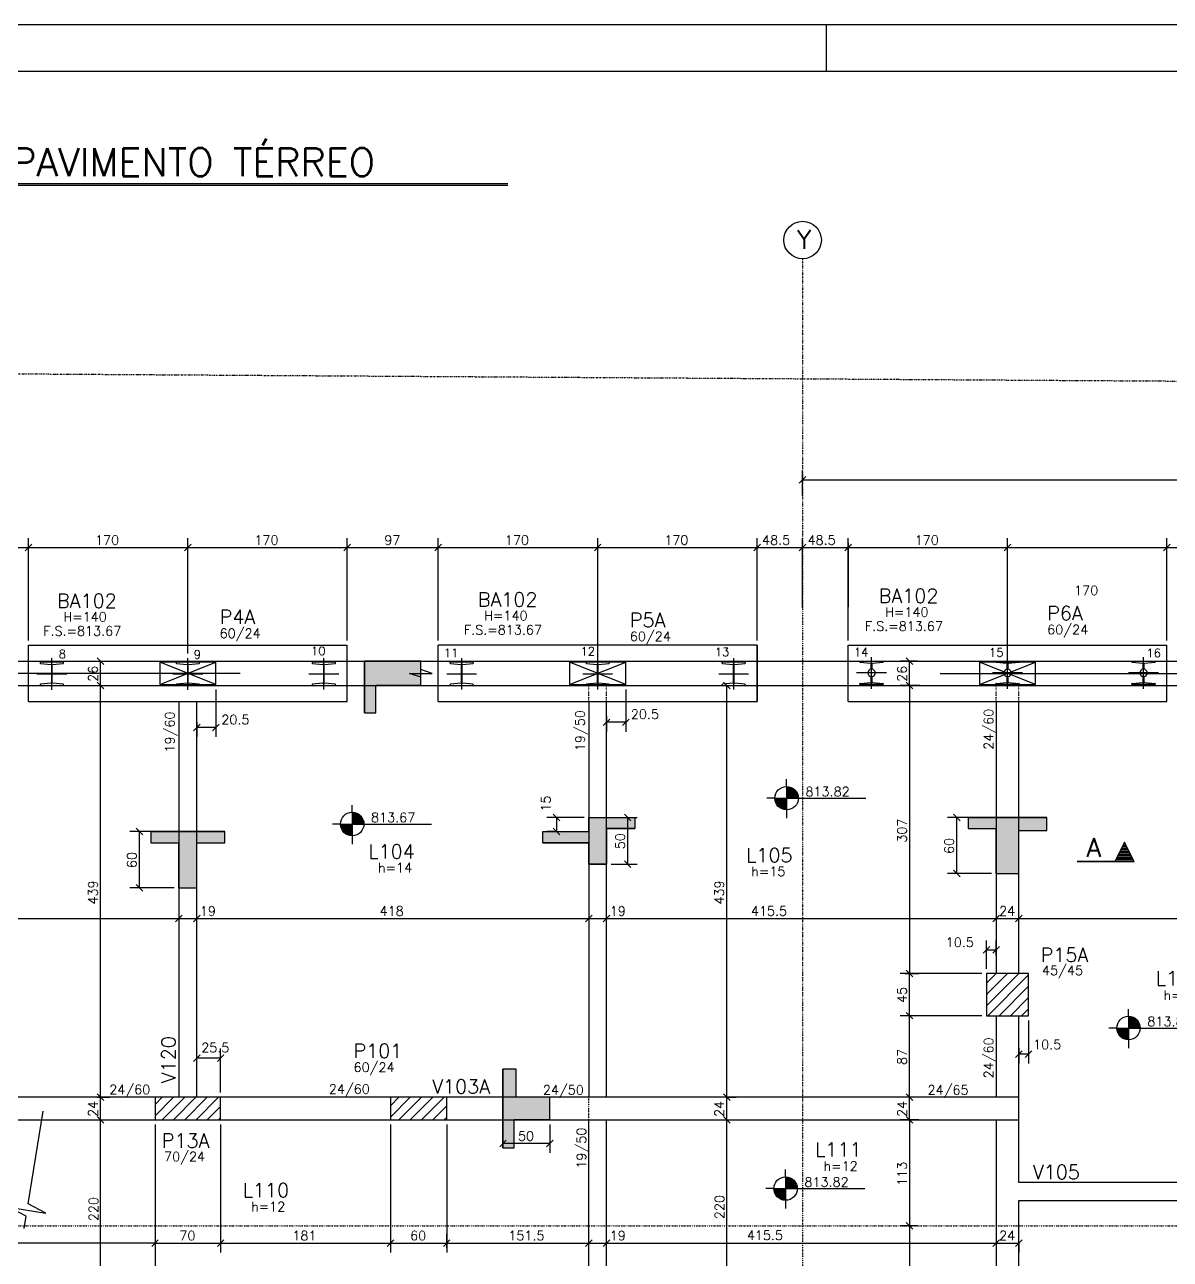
# Model space of a CAD drawing. Extents: x 880 to 7065, y 666 to 4166.
# Drawn here: x 2647 to 3869, y 2849 to 4166 of the extents above; entities that cross this region are included whole.
import ezdxf

# ---------------------------------------------------------------- set-up
doc = ezdxf.new("R2010")
doc.units = 0
doc.header["$MEASUREMENT"] = 0
doc.linetypes.add('ESTILO_TQS_0003', pattern=[1.5, 0.5, -0.4, 0.1, -0.5])
doc.linetypes.add('ESTILO_TQS_0004', pattern=[2, 0.5, -0.4, 0.1, -0.4, 0.1, -0.5])
for name, color, linetype in [('1', 1, 'CONTINUOUS'), ('2', 2, 'CONTINUOUS'), ('3', 3, 'CONTINUOUS'), ('4', 4, 'CONTINUOUS'), ('6', 6, 'CONTINUOUS'), ('7', 7, 'CONTINUOUS'), ('8', 8, 'CONTINUOUS'), ('9', 9, 'CONTINUOUS')]:
    doc.layers.add(name, color=color, linetype=linetype)
doc.styles.get("Standard").update_dxf_attribs({"font": 'ROMANS.SHX'})

msp = doc.modelspace()

# ---------------------------------------------------------------- linework, layer by layer
at = {"layer": '1', "linetype": 'Continuous'}
for p, q in [((2651.031486, 3444.064515), (2651.031486, 3504.064515)), ((2651.031486, 3504.064515), (2991.031486, 3504.064515)), ((2991.031486, 3444.064515), (2991.031486, 3504.064515)), ((3088.031486, 3444.064515), (3088.031486, 3504.064515)), ((3428.031486, 3444.064515), (3428.031486, 3504.064515)), ((3525.031636, 3444.064515), (3525.031636, 3504.064515)), ((3525.031636, 3504.064515), (3865.031785, 3504.064515)), ((3865.031785, 3444.064515), (3865.031785, 3504.064515)), ((1540.083998, 3487.0645), (4685.408132, 3487.0645)), ((1540.012714, 3461.0645), (4683.949391, 3461.0645)), ((2651.031486, 3444.064515), (2991.031486, 3444.064515)), ((3088.031486, 3444.064515), (3428.031486, 3444.064515)), ((3525.031636, 3444.064515), (3865.031785, 3444.064515)), ((3819.612015, 3294.226072), (3809.28467, 3273.571375)), ((3819.612015, 3294.03092), (3809.382219, 3273.571423)), ((3820.409764, 3292.630574), (3818.650813, 3292.630574)), ((3829.982812, 3273.484472), (3819.612015, 3294.226072)), ((3829.841764, 3273.571375), (3819.612015, 3294.030974)), ((3826.791764, 3279.866472), (3812.432213, 3279.866472)), ((3825.994016, 3281.462023), (3813.229961, 3281.462023)), ((3825.196267, 3283.05752), (3814.02771, 3283.05752)), ((3824.398513, 3284.653023), (3814.82547, 3284.653023)), ((3823.600764, 3286.24852), (3815.623219, 3286.24852)), ((3822.803016, 3287.844023), (3816.420967, 3287.844023)), ((3822.005267, 3289.439521), (3817.218716, 3289.439521)), ((3821.207513, 3291.035071), (3818.016465, 3291.035071)), ((3829.841764, 3273.571423), (3769.185061, 3273.571423)), ((3769.185061, 3273.484472), (3829.982812, 3273.484472)), ((3829.185064, 3275.079975), (3810.038919, 3275.079975)), ((3828.387315, 3276.675472), (3810.836716, 3276.675472)), ((3827.589567, 3278.270975), (3811.634464, 3278.270975)), ((2653.037246, 2921.539451), (2666.754284, 3007.080615))]:
    msp.add_line(p, q, dxfattribs=at)
for points in [[(880.474357, 665.886032), (7064.708681, 665.886032), (7064.708681, 4165.886032), (880.474357, 4165.886032), (880.474357, 665.886032)], [(3428.031486, 3444.064515), (3428.031486, 3504.064515), (3428.031486, 3444.064515), (3428.031486, 3504.064515), (3088.031486, 3504.064515)], [(2646.685905, 2881.936147), (2648.803023, 2895.137273), (2630.059924, 2904.913469), (2669.663226, 2898.562128), (2650.920134, 2908.338362), (2653.037246, 2921.539451)]]:
    msp.add_lwpolyline(points, dxfattribs=at)
at = {"layer": '2', "linetype": 'ESTILO_TQS_0003'}
msp.add_line((2072.866503, 3797.134893), (5299.486742, 3776.89655), dxfattribs=at)
at = {"layer": '2', "linetype": 'Continuous'}
for p, q in [((3472.995966, 3676.884525), (3480.067034, 3683.955593)), ((3472.995966, 3676.884525), (3480.067034, 3683.955593)), ((2647.495952, 3604.752559), (2654.56702, 3611.823626)), ((2647.495952, 3604.752559), (2654.56702, 3611.823626)), ((2817.495952, 3604.752559), (2824.56702, 3611.823626)), ((2817.495952, 3604.752559), (2824.56702, 3611.823626)), ((2987.495952, 3604.752559), (2994.56702, 3611.823626)), ((2987.495952, 3604.752559), (2994.56702, 3611.823626)), ((3084.495952, 3604.752559), (3091.56702, 3611.823626)), ((3084.495952, 3604.752559), (3091.56702, 3611.823626)), ((3254.495952, 3604.752559), (3261.56702, 3611.823626)), ((3254.495952, 3604.752559), (3261.56702, 3611.823626)), ((3424.495952, 3604.752559), (3431.56702, 3611.823626)), ((3472.995966, 3604.752559), (3480.067034, 3611.823626)), ((3472.995966, 3604.752559), (3480.067034, 3611.823626)), ((3521.496102, 3604.752559), (3528.56717, 3611.823626)), ((3521.496102, 3604.752559), (3528.56717, 3611.823626)), ((3691.496102, 3604.752559), (3698.56717, 3611.823626)), ((3691.496102, 3604.752559), (3698.56717, 3611.823626)), ((3861.496251, 3604.752559), (3868.567319, 3611.823626)), ((3861.496251, 3604.752559), (3868.567319, 3611.823626)), ((2731.443071, 3483.528966), (2724.372003, 3490.600034)), ((3594.098437, 3483.528966), (3587.027369, 3490.600034)), ((2731.443071, 3457.528966), (2724.372003, 3464.600034)), ((2731.443071, 3457.528966), (2724.372003, 3464.600034)), ((2821.0315, 3474.0645), (2821.0315, 3474.0645)), ((3258.0315, 3474.0645), (3258.0315, 3474.0645)), ((3399.231952, 3457.528966), (3392.160884, 3464.600034)), ((3587.027369, 3464.600034), (3594.098437, 3457.528966)), ((3594.098437, 3457.528966), (3587.027369, 3464.600034)), ((3695.0315, 3474.0645), (3695.0315, 3474.0645)), ((3271.067034, 3425.428194), (3263.995966, 3418.357127)), ((3291.567034, 3425.428194), (3284.495966, 3418.357127)), ((2834.067034, 3419.795231), (2826.995966, 3412.724164)), ((2854.567034, 3419.795231), (2847.495966, 3412.724164)), ((3210.449488, 3324.064458), (3217.520556, 3316.99339)), ((3293.545331, 3316.99339), (3286.474263, 3324.064458)), ((3644.389486, 3316.99339), (3637.318419, 3324.064458)), ((2772.889486, 3301.99339), (2765.818418, 3309.064458)), ((3210.449488, 3309.064458), (3217.520556, 3301.99339)), ((3293.545331, 3266.99339), (3286.474263, 3274.064458)), ((3644.389486, 3256.99339), (3637.318419, 3264.064458)), ((2772.889486, 3241.99339), (2765.818418, 3249.064458)), ((2807.995966, 3209.130716), (2815.067034, 3216.201784)), ((2807.995966, 3209.130716), (2815.067034, 3216.201784)), ((2826.995966, 3209.130716), (2834.067034, 3216.201784)), ((2826.995966, 3209.130716), (2834.067034, 3216.201784)), ((3244.995966, 3209.130716), (3252.067034, 3216.201784)), ((3244.995966, 3209.130716), (3252.067034, 3216.201784)), ((3263.995966, 3209.130716), (3271.067034, 3216.201784)), ((3263.995966, 3209.130716), (3271.067034, 3216.201784)), ((3679.495966, 3209.130716), (3686.567034, 3216.201784)), ((3679.495966, 3209.130716), (3686.567034, 3216.201784)), ((3703.495966, 3209.130716), (3710.567034, 3216.201784)), ((3703.495966, 3209.130716), (3710.567034, 3216.201784)), ((3668.995966, 3175.831362), (3676.067034, 3182.90243)), ((3679.495966, 3175.831362), (3686.567034, 3182.90243)), ((3594.098437, 3150.528966), (3587.027369, 3157.600034)), ((3594.098437, 3150.528966), (3587.027369, 3157.600034)), ((3587.027369, 3157.600034), (3594.098437, 3150.528966)), ((3695.0315, 3131.5645), (3695.0315, 3131.5645)), ((3594.098437, 3105.528966), (3587.027369, 3112.600034)), ((3594.098437, 3105.528966), (3587.027369, 3112.600034)), ((3710.567034, 3071.528187), (3703.495966, 3064.45712)), ((3721.067034, 3071.528187), (3713.995966, 3064.45712)), ((2834.067034, 3067.421698), (2826.995966, 3060.35063)), ((2859.567034, 3067.421698), (2852.495966, 3060.35063)), ((2731.443071, 3018.528966), (2724.372003, 3025.600034)), ((2731.443071, 3018.528966), (2724.372003, 3025.600034)), ((2731.443071, 3018.528966), (2724.372003, 3025.600034)), ((3399.231952, 3018.528966), (3392.160884, 3025.600034)), ((3399.231952, 3018.528966), (3392.160884, 3025.600034)), ((3399.231952, 3018.528966), (3392.160884, 3025.600034)), ((3594.098437, 3018.528966), (3587.027369, 3025.600034)), ((3594.098437, 3018.528966), (3587.027369, 3025.600034)), ((2821.0315, 3010.0645), (2821.0315, 3010.0645)), ((3067.0315, 3010.0645), (3067.0315, 3010.0645)), ((2731.443071, 2994.528966), (2724.372003, 3001.600034)), ((2731.443071, 2994.528966), (2724.372003, 3001.600034)), ((3399.231952, 2994.528966), (3392.160884, 3001.600034)), ((3399.231952, 2994.528966), (3392.160884, 3001.600034)), ((3594.098437, 2994.528966), (3587.027369, 3001.600034)), ((3594.098437, 2994.528966), (3587.027369, 3001.600034)), ((3587.027369, 3001.600034), (3594.098437, 2994.528966)), ((3160.604479, 2976.214298), (3153.533411, 2969.14323)), ((3210.604479, 2976.214298), (3203.533411, 2969.14323)), ((3587.027369, 2888.600034), (3594.098437, 2881.528966)), ((3587.027369, 2888.600034), (3594.098437, 2881.528966)), ((2782.495966, 2862.940874), (2789.567034, 2870.011941)), ((2782.495966, 2862.940874), (2789.567034, 2870.011941)), ((2789.567034, 2870.011941), (2782.495966, 2862.940874)), ((2852.495966, 2862.940874), (2859.567034, 2870.011941)), ((2852.495966, 2862.940874), (2859.567034, 2870.011941)), ((3033.495966, 2862.940874), (3040.567034, 2870.011941)), ((3033.495966, 2862.940874), (3040.567034, 2870.011941)), ((3093.495966, 2862.940874), (3100.567034, 2870.011941)), ((3093.495966, 2862.940874), (3100.567034, 2870.011941)), ((3093.495966, 2862.940874), (3100.567034, 2870.011941)), ((3244.995966, 2862.940874), (3252.067034, 2870.011941)), ((3244.995966, 2862.940874), (3252.067034, 2870.011941)), ((3263.995966, 2862.940874), (3271.067034, 2870.011941)), ((3263.995966, 2862.940874), (3271.067034, 2870.011941)), ((3679.495966, 2862.940874), (3686.567034, 2870.011941)), ((3679.495966, 2862.940874), (3686.567034, 2870.011941)), ((3679.495966, 2862.940874), (3686.567034, 2870.011941)), ((3703.495966, 2862.940874), (3710.567034, 2870.011941))]:
    msp.add_line(p, q, dxfattribs=at)
at = {"layer": '3', "linetype": 'Continuous'}
for p, q in [((3501.744749, 4165.886032), (3501.744749, 4115.886532)), ((3459.48609, 3353.524567), (3459.48609, 3361.235383)), ((3459.48609, 3353.524567), (3459.48609, 3328.524567)), ((3459.48609, 3352.917219), (3463.335215, 3352.917219)), ((3459.48609, 3352.12437), (3465.234553, 3352.12437)), ((3459.48609, 3351.331521), (3466.558348, 3351.331521)), ((3459.48609, 3350.53866), (3467.593609, 3350.53866)), ((3459.48609, 3349.745871), (3468.440949, 3349.745871)), ((3459.48609, 3348.953022), (3469.149958, 3348.953022)), ((3459.48609, 3348.160161), (3469.749295, 3348.160161)), ((3459.48609, 3347.367312), (3470.257317, 3347.367312)), ((3459.48609, 3346.574463), (3470.68647, 3346.574463)), ((3459.48609, 3345.781614), (3471.045529, 3345.781614)), ((3459.48609, 3344.988765), (3471.340834, 3344.988765)), ((2996.283857, 3325.916487), (2996.283857, 3333.627302)), ((3446.98609, 3341.024567), (3438.525649, 3341.024567)), ((3459.486042, 3340.231765), (3446.986042, 3340.231765)), ((3446.98609, 3341.024567), (3471.98609, 3341.024567)), ((3459.486042, 3339.438916), (3447.087036, 3339.438916)), ((3459.486042, 3338.646067), (3447.2144, 3338.646067)), ((3459.486042, 3337.853218), (3447.395026, 3337.853218)), ((3459.486042, 3337.060417), (3447.631298, 3337.060417)), ((3459.486042, 3336.26752), (3447.926604, 3336.26752)), ((3459.486042, 3335.474719), (3448.285662, 3335.474719)), ((3459.486042, 3334.68187), (3448.714815, 3334.68187)), ((3459.486042, 3333.889021), (3449.222838, 3333.889021)), ((3459.486042, 3333.096172), (3449.822222, 3333.096172)), ((3459.486042, 3332.30337), (3450.531184, 3332.30337)), ((3459.486042, 3331.510462), (3451.378523, 3331.510462)), ((3459.48609, 3344.195963), (3471.577107, 3344.195963)), ((3459.48609, 3343.403114), (3471.757685, 3343.403114)), ((3459.48609, 3342.610265), (3471.885096, 3342.610265)), ((3459.48609, 3341.817416), (3471.98609, 3341.817416)), ((3471.98609, 3341.024567), (3543.915525, 3341.024567)), ((2996.283857, 3325.916487), (2996.283857, 3300.916487)), ((2996.283857, 3325.309139), (3000.132982, 3325.309139)), ((2996.283857, 3324.51629), (3002.032319, 3324.51629)), ((2996.283857, 3323.723441), (3003.356115, 3323.723441)), ((2996.283857, 3322.93058), (3004.391376, 3322.93058)), ((2996.283857, 3322.137791), (3005.238716, 3322.137791)), ((2996.283857, 3321.344942), (3005.947725, 3321.344942)), ((2996.283857, 3320.552081), (3006.547061, 3320.552081)), ((2996.283857, 3319.759232), (3007.055084, 3319.759232)), ((2996.283857, 3318.966383), (3007.484237, 3318.966383)), ((2996.283857, 3318.173533), (3007.843295, 3318.173533)), ((3459.486042, 3330.71766), (3452.413784, 3330.71766)), ((3459.486042, 3329.924811), (3453.73758, 3329.924811)), ((3459.486042, 3329.131962), (3455.636965, 3329.131962)), ((3459.48609, 3328.524567), (3459.48609, 3319.670301)), ((2983.783857, 3313.416487), (2975.323416, 3313.416487)), ((2996.283809, 3312.623685), (2983.783809, 3312.623685)), ((2983.783857, 3313.416487), (3008.783857, 3313.416487)), ((2996.283809, 3311.830836), (2983.884803, 3311.830836)), ((2996.283809, 3311.037987), (2984.012166, 3311.037987)), ((2996.283809, 3310.245138), (2984.192792, 3310.245138)), ((2996.283809, 3309.452337), (2984.429065, 3309.452337)), ((2996.283809, 3308.65944), (2984.72437, 3308.65944)), ((2996.283809, 3307.866639), (2985.083429, 3307.866639)), ((2996.283809, 3307.07379), (2985.512582, 3307.07379)), ((2996.283809, 3306.280941), (2986.020604, 3306.280941)), ((2996.283809, 3305.488091), (2986.619989, 3305.488091)), ((2996.283857, 3317.380684), (3008.138601, 3317.380684)), ((2996.283857, 3316.587883), (3008.374874, 3316.587883)), ((2996.283857, 3315.795034), (3008.555452, 3315.795034)), ((2996.283857, 3315.002185), (3008.682863, 3315.002185)), ((2996.283857, 3314.209336), (3008.783857, 3314.209336)), ((3008.783857, 3313.416487), (3080.713292, 3313.416487)), ((2996.283809, 3304.69529), (2987.32895, 3304.69529)), ((2996.283809, 3303.902381), (2988.17629, 3303.902381)), ((2996.283809, 3303.10958), (2989.211551, 3303.10958)), ((2996.283809, 3302.316731), (2990.535346, 3302.316731)), ((2996.283809, 3301.523882), (2992.434732, 3301.523882)), ((2996.283857, 3300.916487), (2996.283857, 3292.062221)), ((3672.5315, 3119.573997), (3707.022003, 3154.0645)), ((3672.5315, 3131.594812), (3695.001188, 3154.0645)), ((3672.5315, 3143.615628), (3682.980372, 3154.0645)), ((3674.042818, 3109.0645), (3717.5315, 3152.553182)), ((3686.063633, 3109.0645), (3717.5315, 3140.532367)), ((3698.084449, 3109.0645), (3717.5315, 3128.511551)), ((3710.105264, 3109.0645), (3717.5315, 3116.490736)), ((3824.008616, 3108.379997), (3824.008616, 3116.090813)), ((3824.008616, 3108.379997), (3824.008616, 3083.379997)), ((3824.008616, 3107.77265), (3827.857741, 3107.77265)), ((3811.508616, 3095.879997), (3803.048175, 3095.879997)), ((3824.008569, 3095.087196), (3811.508569, 3095.087196)), ((3811.508616, 3095.879997), (3836.508616, 3095.879997)), ((3824.008569, 3094.294347), (3811.609563, 3094.294347)), ((3824.008616, 3106.979801), (3829.757079, 3106.979801)), ((3824.008616, 3106.186952), (3831.080874, 3106.186952)), ((3824.008616, 3105.394091), (3832.116135, 3105.394091)), ((3824.008616, 3104.601301), (3832.963475, 3104.601301)), ((3824.008616, 3103.808452), (3833.672484, 3103.808452)), ((3824.008616, 3103.015591), (3834.271821, 3103.015591)), ((3824.008616, 3102.222742), (3834.779843, 3102.222742)), ((3824.008616, 3101.429893), (3835.208997, 3101.429893)), ((3824.008616, 3100.637044), (3835.568055, 3100.637044)), ((3824.008616, 3099.844195), (3835.86336, 3099.844195)), ((3824.008616, 3099.051394), (3836.099633, 3099.051394)), ((3824.008616, 3098.258544), (3836.280211, 3098.258544)), ((3824.008616, 3097.465695), (3836.407622, 3097.465695)), ((3824.008616, 3096.672846), (3836.508616, 3096.672846)), ((3836.508616, 3095.879997), (3908.438052, 3095.879997)), ((3824.008569, 3093.501498), (3811.736926, 3093.501498)), ((3824.008569, 3092.708649), (3811.917552, 3092.708649)), ((3824.008569, 3091.915847), (3812.153825, 3091.915847)), ((3824.008569, 3091.122951), (3812.44913, 3091.122951)), ((3824.008569, 3090.330149), (3812.808188, 3090.330149)), ((3824.008569, 3089.5373), (3813.237342, 3089.5373)), ((3824.008569, 3088.744451), (3813.745364, 3088.744451)), ((3824.008569, 3087.951602), (3814.344748, 3087.951602)), ((3824.008569, 3087.158801), (3815.05371, 3087.158801)), ((3824.008569, 3086.365892), (3815.901049, 3086.365892)), ((3824.008569, 3085.573091), (3816.936311, 3085.573091)), ((3824.008569, 3084.780242), (3818.260106, 3084.780242)), ((3824.008569, 3083.987392), (3820.159491, 3083.987392)), ((3824.008616, 3083.379997), (3824.008616, 3074.525731)), ((2786.0315, 3002.406175), (2805.689825, 3022.0645)), ((2786.0315, 3014.42699), (2793.66901, 3022.0645)), ((2793.71064, 2998.0645), (2817.71064, 3022.0645)), ((2805.731456, 2998.0645), (2829.731456, 3022.0645)), ((2817.752271, 2998.0645), (2841.752271, 3022.0645)), ((2829.773086, 2998.0645), (2853.773086, 3022.0645)), ((3037.0315, 3000.969054), (3058.126946, 3022.0645)), ((3037.0315, 3012.989869), (3046.106131, 3022.0645)), ((3046.147761, 2998.0645), (3070.147761, 3022.0645)), ((3058.168576, 2998.0645), (3082.168576, 3022.0645)), ((3070.189392, 2998.0645), (3094.189392, 3022.0645)), ((2841.793901, 2998.0645), (2856.0315, 3012.302099)), ((3082.210207, 2998.0645), (3097.0315, 3012.885793)), ((2853.814717, 2998.0645), (2856.0315, 3000.281283)), ((3094.231022, 2998.0645), (3097.0315, 3000.864978)), ((3248.5315, 2778.0645), (3248.5315, 2998.0645)), ((3267.5315, 2778.0645), (3267.5315, 2998.0645)), ((3458.378723, 2937.154546), (3458.378723, 2944.865362)), ((3458.378723, 2937.154546), (3458.378723, 2912.154546)), ((3458.378723, 2936.547199), (3462.227848, 2936.547199)), ((3445.878723, 2924.654546), (3437.418282, 2924.654546)), ((3458.378675, 2923.861745), (3445.878675, 2923.861745)), ((3445.878723, 2924.654546), (3470.878723, 2924.654546)), ((3458.378675, 2923.068896), (3445.979669, 2923.068896)), ((3458.378723, 2935.75435), (3464.127186, 2935.75435)), ((3458.378723, 2934.961501), (3465.450981, 2934.961501)), ((3458.378723, 2934.16864), (3466.486242, 2934.16864)), ((3458.378723, 2933.37585), (3467.333582, 2933.37585)), ((3458.378723, 2932.583001), (3468.042591, 2932.583001)), ((3458.378723, 2931.79014), (3468.641928, 2931.79014)), ((3458.378723, 2930.997291), (3469.14995, 2930.997291)), ((3458.378723, 2930.204442), (3469.579103, 2930.204442)), ((3458.378723, 2929.411593), (3469.938162, 2929.411593)), ((3458.378723, 2928.618744), (3470.233467, 2928.618744)), ((3458.378723, 2927.825942), (3470.46974, 2927.825942)), ((3458.378723, 2927.033093), (3470.650318, 2927.033093)), ((3458.378723, 2926.240244), (3470.777729, 2926.240244)), ((3458.378723, 2925.447395), (3470.878723, 2925.447395)), ((3470.878723, 2924.654546), (3542.808158, 2924.654546)), ((3458.378675, 2922.276047), (3446.107033, 2922.276047)), ((3458.378675, 2921.483198), (3446.287658, 2921.483198)), ((3458.378675, 2920.690396), (3446.523931, 2920.690396)), ((3458.378675, 2919.8975), (3446.819237, 2919.8975)), ((3458.378675, 2919.104698), (3447.178295, 2919.104698)), ((3458.378675, 2918.311849), (3447.607448, 2918.311849)), ((3458.378675, 2917.519), (3448.115471, 2917.519)), ((3458.378675, 2916.726151), (3448.714855, 2916.726151)), ((3458.378675, 2915.93335), (3449.423816, 2915.93335)), ((3458.378675, 2915.140441), (3450.271156, 2915.140441)), ((3458.378675, 2914.34764), (3451.306417, 2914.34764)), ((3458.378675, 2913.55479), (3452.630213, 2913.55479)), ((3458.378675, 2912.761941), (3454.529598, 2912.761941)), ((3458.378723, 2912.154546), (3458.378723, 2903.30028))]:
    msp.add_line(p, q, dxfattribs=at)
at = {"layer": '3', "linetype": 'ESTILO_TQS_0004'}
for p, q in [((3683.0315, 3444.064515), (3683.0315, 3462.820033)), ((3248.5315, 3444.064515), (3248.5315, 3461.833104)), ((3267.5315, 3444.064515), (3267.5315, 3461.079017)), ((3707.0315, 3444.064515), (3707.0315, 3462.065946)), ((3248.5315, 2998.0645), (3248.5315, 3022.0645))]:
    msp.add_line(p, q, dxfattribs=at)
at = {"layer": '3', "linetype": 'Continuous'}
for points in [[(2811.5315, 3444.064515), (2811.5315, 3022.0645)], [(2830.5315, 3022.0645), (2830.5315, 3444.064515)], [(3248.5315, 3444.064515), (3248.5315, 3022.0645)], [(3267.5315, 3022.0645), (3267.5315, 3444.064515)], [(3683.0315, 3444.064515), (3683.0315, 3154.0645)], [(3707.0315, 3154.0645), (3707.0315, 3444.064515)], [(3683.0315, 3109.0645), (3683.0315, 3022.0645)], [(3707.0315, 3010.0645), (3707.0315, 3109.0645)], [(2786.0315, 3022.0645), (2419.0315, 3022.0645)], [(3037.0315, 3022.0645), (2856.0315, 3022.0645)], [(3248.5315, 3022.0645), (3097.0315, 3022.0645)], [(3707.0315, 3022.0645), (3248.5315, 3022.0645)], [(3707.0315, 2931.0645), (3707.0315, 3010.0645)], [(2419.0315, 2998.0645), (2786.0315, 2998.0645)], [(2856.0315, 2998.0645), (3037.0315, 2998.0645)], [(3097.0315, 2998.0645), (3267.5315, 2998.0645)], [(3267.5315, 2998.0645), (3707.0315, 2998.0645)], [(3683.0315, 2998.0645), (3683.0315, 2921.5645)], [(3930.0315, 2931.0645), (3707.0315, 2931.0645)], [(3683.0315, 2921.5645), (3683.0315, 2778.0645)], [(3707.0315, 2766.0645), (3707.0315, 2912.0645)], [(3707.0315, 2912.0645), (3920.5315, 2912.0645)]]:
    msp.add_lwpolyline(points, dxfattribs=at)
for centre, radius in [((3476.5315, 3936.219531), 20), ((3459.48609, 3341.024567), 12.5), ((2996.283857, 3313.416487), 12.5), ((3824.008616, 3095.879997), 12.5), ((3458.378723, 2924.654546), 12.5)]:
    msp.add_circle(centre, radius, dxfattribs=at)
at = {"layer": '6', "linetype": 'Continuous'}
for p, q in [((2368.465482, 3996.678323), (3162.08481, 3996.678323)), ((2368.465482, 3994.880283), (3162.08481, 3994.880283)), ((2676.031486, 3456.724409), (2676.031486, 3490.422019)), ((2821.031486, 3456.725855), (2821.031486, 3490.423465)), ((2966.031486, 3456.7273), (2966.031486, 3490.42491)), ((3113.031486, 3456.728766), (3113.031486, 3490.426376)), ((3258.031486, 3456.730212), (3258.031486, 3490.427821)), ((3403.031486, 3456.731657), (3403.031486, 3490.429267)), ((3550.031636, 3457.715695), (3550.031636, 3491.413305)), ((3695.031636, 3457.717141), (3695.031636, 3491.414751)), ((3840.031785, 3457.715695), (3840.031785, 3491.413305)), ((2688.531486, 3486.073214), (2663.531486, 3486.073214)), ((2663.531486, 3486.073214), (2663.531486, 3485.319127)), ((2664.014417, 3484.710488), (2675.155055, 3483.64594)), ((2675.637986, 3483.038444), (2675.637986, 3464.109127)), ((2676.424986, 3464.109127), (2676.424986, 3483.037301)), ((2676.907917, 3483.64594), (2688.048555, 3484.710488)), ((2688.531486, 3485.319127), (2688.531486, 3486.073214)), ((2833.531486, 3486.07466), (2808.531486, 3486.07466)), ((2808.531486, 3486.07466), (2808.531486, 3485.320572)), ((2809.014417, 3484.711933), (2820.155055, 3483.647386)), ((2820.637986, 3483.03989), (2820.637986, 3464.110572)), ((2821.424986, 3464.110572), (2821.424986, 3483.038747)), ((2821.907917, 3483.647386), (2833.048555, 3484.711933)), ((2833.531486, 3485.320572), (2833.531486, 3486.07466)), ((2978.531486, 3486.076105), (2953.531486, 3486.076105)), ((2953.531486, 3486.076105), (2953.531486, 3485.322018)), ((2954.014417, 3484.713379), (2965.155055, 3483.648831)), ((2965.637986, 3483.041336), (2965.637986, 3464.112018)), ((2966.424986, 3464.112018), (2966.424986, 3483.040192)), ((2966.907917, 3483.648831), (2978.048555, 3484.713379)), ((2978.531486, 3485.322018), (2978.531486, 3486.076105)), ((3009.508468, 3487.0645), (3009.508468, 3487.0645)), ((3009.508468, 3462.0645), (3009.508468, 3487.0645)), ((3023.508468, 3487.0645), (3009.508468, 3487.0645)), ((3069.508468, 3487.0645), (3023.508468, 3487.0645)), ((3023.508468, 3487.0645), (3023.508468, 3487.0645)), ((3125.531486, 3486.077571), (3100.531486, 3486.077571)), ((3100.531486, 3486.077571), (3100.531486, 3485.323484)), ((3101.014417, 3484.714845), (3112.155055, 3483.650297)), ((3112.637986, 3483.042801), (3112.637986, 3464.113484)), ((3113.424986, 3464.113484), (3113.424986, 3483.041658)), ((3113.907917, 3483.650297), (3125.048555, 3484.714845)), ((3125.531486, 3485.323484), (3125.531486, 3486.077571)), ((3270.531486, 3486.079017), (3245.531486, 3486.079017)), ((3245.531486, 3486.079017), (3245.531486, 3485.324929)), ((3246.014417, 3484.71629), (3257.155055, 3483.651743)), ((3257.637986, 3483.044247), (3257.637986, 3464.114929)), ((3258.424986, 3464.114929), (3258.424986, 3483.043104)), ((3258.907917, 3483.651743), (3270.048555, 3484.71629)), ((3270.531486, 3485.324929), (3270.531486, 3486.079017)), ((3415.531486, 3486.080462), (3390.531486, 3486.080462)), ((3390.531486, 3486.080462), (3390.531486, 3485.326375)), ((3391.014417, 3484.717736), (3402.155055, 3483.653188)), ((3402.637986, 3483.045693), (3402.637986, 3464.116375)), ((3403.424986, 3464.116375), (3403.424986, 3483.044549)), ((3403.907917, 3483.653188), (3415.048555, 3484.717736)), ((3415.531486, 3485.326375), (3415.531486, 3486.080462)), ((3537.531636, 3486.310413), (3537.531636, 3487.0645)), ((3537.531636, 3487.0645), (3562.531636, 3487.0645)), ((3549.155205, 3484.637226), (3538.014567, 3485.701774)), ((3549.638136, 3478.546134), (3549.638136, 3484.028587)), ((3562.048705, 3485.701774), (3550.908067, 3484.637226)), ((3562.531636, 3487.0645), (3562.531636, 3486.310413)), ((3682.531636, 3486.311859), (3682.531636, 3487.065946)), ((3682.531636, 3487.065946), (3707.531636, 3487.065946)), ((3694.155205, 3484.638672), (3683.014567, 3485.70322)), ((3694.638136, 3478.54758), (3694.638136, 3484.030033)), ((3707.048705, 3485.70322), (3695.908067, 3484.638672)), ((3707.531636, 3487.065946), (3707.531636, 3486.311859)), ((3827.531785, 3486.310413), (3827.531785, 3487.0645)), ((3827.531785, 3487.0645), (3852.531785, 3487.0645)), ((3839.155354, 3484.637226), (3828.014716, 3485.701774)), ((3839.638285, 3478.546134), (3839.638285, 3484.028587)), ((3852.048854, 3485.701774), (3840.908216, 3484.637226)), ((3852.531785, 3487.0645), (3852.531785, 3486.310413)), ((2660.122517, 3473.573214), (2691.940456, 3473.573214)), ((2675.155055, 3463.500488), (2664.014417, 3462.43594)), ((2688.048555, 3462.43594), (2676.907917, 3463.500488)), ((2805.122517, 3473.57466), (2836.940456, 3473.57466)), ((2820.155055, 3463.501933), (2809.014417, 3462.437386)), ((2833.048555, 3462.437386), (2821.907917, 3463.501933)), ((2950.122516, 3473.576105), (2981.940456, 3473.576105)), ((2965.155055, 3463.503379), (2954.014417, 3462.438831)), ((2978.048555, 3462.438831), (2966.907917, 3463.503379)), ((3097.122516, 3473.577571), (3128.940456, 3473.577571)), ((3112.155055, 3463.504845), (3101.014417, 3462.440297)), ((3125.048555, 3462.440297), (3113.907917, 3463.504845)), ((3242.122516, 3473.579017), (3273.940456, 3473.579017)), ((3257.155055, 3463.50629), (3246.014417, 3462.441743)), ((3270.048555, 3462.441743), (3258.907917, 3463.50629)), ((3387.122516, 3473.580462), (3418.940456, 3473.580462)), ((3402.155055, 3463.507736), (3391.014417, 3462.443188)), ((3415.048555, 3462.443188), (3403.907917, 3463.507736)), ((3565.940605, 3474.5645), (3534.122666, 3474.5645)), ((3537.531636, 3462.0645), (3537.531636, 3462.818587)), ((3538.014567, 3463.427226), (3549.155205, 3464.491774)), ((3549.638136, 3465.100413), (3549.638136, 3470.582866)), ((3550.425136, 3470.582866), (3550.425136, 3465.100413)), ((3550.908067, 3464.491774), (3562.048705, 3463.427226)), ((3562.531636, 3462.818587), (3562.531636, 3462.0645)), ((3710.940605, 3474.565946), (3679.122666, 3474.565946)), ((3682.531636, 3462.065946), (3682.531636, 3462.820033)), ((3683.014567, 3463.428672), (3694.155205, 3464.49322)), ((3694.638136, 3465.101859), (3694.638136, 3470.584311)), ((3695.425136, 3470.584311), (3695.425136, 3465.101859)), ((3695.908067, 3464.49322), (3707.048705, 3463.428672)), ((3707.531636, 3462.820033), (3707.531636, 3462.065946)), ((3855.940755, 3474.5645), (3824.122816, 3474.5645)), ((3827.531785, 3462.0645), (3827.531785, 3462.818587)), ((3828.014716, 3463.427226), (3839.155354, 3464.491774)), ((3839.638285, 3465.100413), (3839.638285, 3470.582866)), ((3840.425285, 3470.582866), (3840.425285, 3465.100413)), ((3840.908216, 3464.491774), (3852.048854, 3463.427226)), ((3852.531785, 3462.818587), (3852.531785, 3462.0645)), ((2663.531486, 3461.827301), (2663.531486, 3461.073214)), ((2663.531486, 3461.073214), (2688.531486, 3461.073214)), ((2688.531486, 3461.073214), (2688.531486, 3461.827301)), ((2808.531486, 3461.828747), (2808.531486, 3461.07466)), ((2808.531486, 3461.07466), (2833.531486, 3461.07466)), ((2833.531486, 3461.07466), (2833.531486, 3461.828747)), ((2953.531486, 3461.830192), (2953.531486, 3461.076105)), ((2953.531486, 3461.076105), (2978.531486, 3461.076105)), ((2978.531486, 3461.076105), (2978.531486, 3461.830192)), ((3009.508468, 3432.0645), (3009.508468, 3462.0645)), ((3069.508468, 3461.0645), (3021.508468, 3461.0645)), ((3021.508468, 3432.0645), (3021.508468, 3461.0645)), ((3100.531486, 3461.831658), (3100.531486, 3461.077571)), ((3100.531486, 3461.077571), (3125.531486, 3461.077571)), ((3125.531486, 3461.077571), (3125.531486, 3461.831658)), ((3245.531486, 3461.833104), (3245.531486, 3461.079017)), ((3245.531486, 3461.079017), (3270.531486, 3461.079017)), ((3270.531486, 3461.079017), (3270.531486, 3461.833104)), ((3390.531486, 3461.834549), (3390.531486, 3461.080462)), ((3390.531486, 3461.080462), (3415.531486, 3461.080462)), ((3415.531486, 3461.080462), (3415.531486, 3461.834549)), ((3562.531636, 3462.0645), (3537.531636, 3462.0645)), ((3707.531636, 3462.065946), (3682.531636, 3462.065946)), ((3852.531785, 3462.0645), (3827.531785, 3462.0645)), ((3248.531499, 3320.528924), (3267.531499, 3320.528924)), ((3248.5315, 3320.528924), (3248.5315, 3305.528924)), ((3267.531499, 3320.528924), (3297.531499, 3320.528924)), ((3653.0315, 3320.528924), (3683.0315, 3320.528924)), ((3683.0315, 3320.528924), (3707.031499, 3320.528924)), ((3707.031499, 3320.528924), (3737.031499, 3320.528924)), ((2781.531499, 3305.528924), (2811.531499, 3305.528924)), ((2811.531499, 3305.528924), (2830.531499, 3305.528924)), ((2830.531499, 3305.528924), (2860.531499, 3305.528924)), ((3199.561954, 3305.528924), (3248.531499, 3305.528924)), ((3267.531499, 3270.528924), (3267.531499, 3308.528924)), ((3267.531499, 3308.528924), (3297.531499, 3308.528924)), ((3653.0315, 3308.528924), (3683.0315, 3308.528924)), ((3683.0315, 3260.528924), (3683.0315, 3308.528924)), ((3707.031499, 3260.528924), (3707.031499, 3306.528924)), ((3707.031499, 3306.528924), (3737.031499, 3306.528924)), ((2781.531499, 3293.528924), (2811.531499, 3293.528924)), ((2811.531499, 3245.528924), (2811.531499, 3293.528924)), ((2830.531499, 3245.528924), (2830.531499, 3293.528924)), ((2830.531499, 3293.528924), (2860.531499, 3293.528924)), ((3199.561954, 3293.528924), (3248.531499, 3293.528924)), ((3248.5315, 3293.528924), (3248.5315, 3270.528924)), ((3248.531499, 3270.528924), (3267.531499, 3270.528924)), ((3683.0315, 3260.528924), (3707.031499, 3260.528924)), ((2811.531499, 3245.528924), (2830.531499, 3245.528924)), ((3157.068945, 3022.0645), (3157.068945, 3052.0645)), ((3171.068945, 3022.0645), (3171.068945, 3052.0645)), ((3157.068945, 2998.0645), (3157.068945, 3022.0645)), ((3207.068945, 3022.0645), (3171.068945, 3022.0645)), ((3207.068945, 2998.0645), (3207.068945, 3022.0645)), ((3157.068945, 2968.0645), (3157.068945, 2998.0645)), ((3207.068945, 2998.0645), (3169.068945, 2998.0645)), ((3169.068945, 2968.0645), (3169.068945, 2998.0645))]:
    msp.add_line(p, q, dxfattribs=at)
for points in [[(1030.476824, 715.887607), (7014.713088, 715.887607), (7014.713088, 4115.886532), (1030.476824, 4115.886532), (1030.476824, 715.887607)], [(3550.425136, 3484.02973), (3550.425136, 3478.546134)], [(3695.425136, 3484.031176), (3695.425136, 3478.54758)], [(3840.425285, 3484.02973), (3840.425285, 3478.546134)]]:
    msp.add_lwpolyline(points, dxfattribs=at)
for centre, radius, start, end in [((2664.156486, 3485.319127), 0.625, 180, 256.861226), ((2675.012985, 3483.037299), 0.625002, 359.895004, 76.861148), ((2677.049986, 3483.037301), 0.625, 103.138774, 180), ((2687.906486, 3485.319127), 0.625, 283.138774, 0), ((2809.156486, 3485.320572), 0.625, 180, 256.861226), ((2820.012985, 3483.038745), 0.625002, 359.895004, 76.861148), ((2822.049986, 3483.038747), 0.625, 103.138774, 180), ((2832.906486, 3485.320572), 0.625, 283.138774, 0), ((2954.156486, 3485.322018), 0.625, 180, 256.861226), ((2965.012985, 3483.04019), 0.625002, 359.895004, 76.861148), ((2967.049986, 3483.040192), 0.625, 103.138774, 180), ((2977.906486, 3485.322018), 0.625, 283.138774, 0), ((3101.156486, 3485.323484), 0.625, 180, 256.861226), ((3112.012985, 3483.041656), 0.625002, 359.895004, 76.861148), ((3114.049986, 3483.041658), 0.625, 103.138774, 180), ((3124.906486, 3485.323484), 0.625, 283.138774, 0), ((3246.156486, 3485.324929), 0.625, 180, 256.861226), ((3257.012985, 3483.043102), 0.625002, 359.895004, 76.861148), ((3259.049986, 3483.043104), 0.625, 103.138774, 180), ((3269.906486, 3485.324929), 0.625, 283.138774, 0), ((3391.156486, 3485.326375), 0.625, 180, 256.861226), ((3402.012985, 3483.044547), 0.625002, 359.895004, 76.861148), ((3404.049986, 3483.044549), 0.625, 103.138774, 180), ((3414.906486, 3485.326375), 0.625, 283.138774, 0), ((3538.156636, 3486.310413), 0.625, 180, 256.861226), ((3550.031636, 3474.5645), 4.001032, 95.644143, 264.355857), ((3549.013136, 3484.028587), 0.625, 0, 76.861226), ((3551.050137, 3484.028585), 0.625002, 103.138852, 180.104996), ((3550.031636, 3474.5645), 4.001032, 275.644143, 84.355857), ((3561.906636, 3486.310413), 0.625, 283.138774, 0), ((3683.156636, 3486.311859), 0.625, 180, 256.861226), ((3695.031636, 3474.565946), 4.001032, 95.644143, 264.355857), ((3694.013136, 3484.030033), 0.625, 0, 76.861226), ((3696.050137, 3484.030031), 0.625002, 103.138852, 180.104996), ((3695.031636, 3474.565946), 4.001032, 275.644143, 84.355857), ((3706.906636, 3486.311859), 0.625, 283.138774, 0), ((3828.156785, 3486.310413), 0.625, 180, 256.861226), ((3840.031785, 3474.5645), 4.001032, 95.644143, 264.355857), ((3839.013285, 3484.028587), 0.625, 0, 76.861226), ((3841.050287, 3484.028585), 0.625002, 103.138852, 180.104996), ((3840.031785, 3474.5645), 4.001032, 275.644143, 84.355857), ((3851.906785, 3486.310413), 0.625, 283.138774, 0), ((2675.012986, 3464.109127), 0.625, 283.138774, 0), ((2677.049986, 3464.109127), 0.625, 180, 256.861226), ((2820.012986, 3464.110572), 0.625, 283.138774, 0), ((2822.049986, 3464.110572), 0.625, 180, 256.861226), ((2965.012986, 3464.112018), 0.625, 283.138774, 0), ((2967.049986, 3464.112018), 0.625, 180, 256.861226), ((3112.012986, 3464.113484), 0.625, 283.138774, 0), ((3114.049986, 3464.113484), 0.625, 180, 256.861226), ((3257.012986, 3464.114929), 0.625, 283.138774, 0), ((3259.049986, 3464.114929), 0.625, 180, 256.861226), ((3402.012986, 3464.116375), 0.625, 283.138774, 0), ((3404.049986, 3464.116375), 0.625, 180, 256.861226), ((3538.156636, 3462.818587), 0.625, 103.138774, 180), ((3549.013136, 3465.100413), 0.625, 283.138774, 0), ((3551.050136, 3465.100413), 0.625, 180, 256.861226), ((3561.906636, 3462.818587), 0.625, 0, 76.861226), ((3683.156636, 3462.820033), 0.625, 103.138774, 180), ((3694.013136, 3465.101859), 0.625, 283.138774, 0), ((3696.050136, 3465.101859), 0.625, 180, 256.861226), ((3706.906636, 3462.820033), 0.625, 0, 76.861226), ((3828.156785, 3462.818587), 0.625, 103.138774, 180), ((3839.013285, 3465.100413), 0.625, 283.138774, 0), ((3841.050285, 3465.100413), 0.625, 180, 256.861226), ((3851.906785, 3462.818587), 0.625, 0, 76.861226), ((2664.156486, 3461.827301), 0.625, 103.138774, 180), ((2687.906486, 3461.827301), 0.625, 0, 76.861226), ((2809.156486, 3461.828747), 0.625, 103.138774, 180), ((2832.906486, 3461.828747), 0.625, 0, 76.861226), ((2954.156486, 3461.830192), 0.625, 103.138774, 180), ((2977.906486, 3461.830192), 0.625, 0, 76.861226), ((3101.156486, 3461.831658), 0.625, 103.138774, 180), ((3124.906486, 3461.831658), 0.625, 0, 76.861226), ((3246.156486, 3461.833104), 0.625, 103.138774, 180), ((3269.906486, 3461.833104), 0.625, 0, 76.861226), ((3391.156486, 3461.834549), 0.625, 103.138774, 180), ((3414.906486, 3461.834549), 0.625, 0, 76.861226)]:
    msp.add_arc(centre, radius, start, end, dxfattribs=at)
at = {"layer": '7', "linetype": 'Continuous'}
for points in [[(2791.0315, 3462.0645), (2851.0315, 3462.0645), (2851.0315, 3486.0645), (2791.0315, 3486.0645), (2791.0315, 3462.0645)], [(3228.0315, 3462.0645), (3288.0315, 3462.0645), (3288.0315, 3486.0645), (3228.0315, 3486.0645), (3228.0315, 3462.0645)], [(3665.0315, 3462.0645), (3725.0315, 3462.0645), (3725.0315, 3486.0645), (3665.0315, 3486.0645), (3665.0315, 3462.0645)], [(3672.5315, 3109.0645), (3717.5315, 3109.0645), (3717.5315, 3154.0645), (3672.5315, 3154.0645), (3672.5315, 3109.0645)], [(2786.0315, 2998.0645), (2856.0315, 2998.0645), (2856.0315, 3022.0645), (2786.0315, 3022.0645), (2786.0315, 2998.0645)], [(3037.0315, 2998.0645), (3097.0315, 2998.0645), (3097.0315, 3022.0645), (3037.0315, 3022.0645), (3037.0315, 2998.0645)]]:
    msp.add_lwpolyline(points, dxfattribs=at)
at = {"layer": '8', "linetype": 'Continuous'}
for points in [[(3009.508468, 3432.0645), (3021.508468, 3432.0645), (3021.508468, 3461.0645), (3069.508468, 3461.0645), (3069.508468, 3487.0645), (3023.508468, 3487.0645), (3009.508468, 3487.0645), (3009.508468, 3432.0645)], [(3297.531499, 3308.528924), (3267.5315, 3308.528924), (3267.5315, 3270.528924), (3248.5315, 3270.528924), (3248.5315, 3293.528924), (3199.561954, 3293.528924), (3199.561954, 3305.528924), (3248.5315, 3305.528924), (3248.5315, 3320.528924), (3297.531499, 3320.528924), (3297.531499, 3308.528924)], [(3653.0315, 3320.528924), (3653.0315, 3308.528924), (3683.0315, 3308.528924), (3683.0315, 3260.528924), (3707.031499, 3260.528924), (3707.031499, 3306.528924), (3737.031499, 3306.528924), (3737.031499, 3320.528924), (3653.0315, 3320.528924)], [(2781.531499, 3305.528924), (2781.531499, 3293.528924), (2811.531499, 3293.528924), (2811.531499, 3245.528924), (2830.531499, 3245.528924), (2830.531499, 3293.528924), (2860.531499, 3293.528924), (2860.531499, 3305.528924), (2781.531499, 3305.528924)], [(3157.068945, 2968.0645), (3169.068945, 2968.0645), (3169.068945, 2998.0645), (3207.068945, 2998.0645), (3207.068945, 3022.0645), (3171.068945, 3022.0645), (3171.068945, 3052.0645), (3157.068945, 3052.0645), (3157.068945, 2968.0645)]]:
    msp.add_lwpolyline(points, dxfattribs=at)
for points in [[(3021.508468, 3432.0645), (3009.508468, 3487.0645), (3009.508468, 3432.0645)], [(3021.508468, 3461.0645), (3009.508468, 3487.0645), (3021.508468, 3432.0645)], [(3021.508468, 3461.0645), (3023.508468, 3487.0645), (3009.508468, 3487.0645)], [(3069.508468, 3461.0645), (3023.508468, 3487.0645), (3021.508468, 3461.0645)], [(3069.508468, 3461.0645), (3069.508468, 3487.0645), (3023.508468, 3487.0645)], [(3248.5315, 3305.528924), (3297.531499, 3320.528924), (3267.5315, 3308.528924)], [(3248.5315, 3305.528924), (3248.5315, 3320.528924), (3297.531499, 3320.528924)], [(3297.531499, 3320.528924), (3297.531499, 3308.528924), (3267.5315, 3308.528924)], [(3653.0315, 3320.528924), (3653.0315, 3308.528924), (3683.0315, 3308.528924)], [(3653.0315, 3320.528924), (3683.0315, 3308.528924), (3737.031499, 3320.528924)], [(3683.0315, 3308.528924), (3707.031499, 3306.528924), (3737.031499, 3320.528924)], [(3707.031499, 3306.528924), (3737.031499, 3306.528924), (3737.031499, 3320.528924)], [(2781.531499, 3305.528924), (2781.531499, 3293.528924), (2811.531499, 3293.528924)], [(2781.531499, 3305.528924), (2811.531499, 3293.528924), (2860.531499, 3305.528924)], [(2811.531499, 3293.528924), (2830.531499, 3293.528924), (2860.531499, 3305.528924)], [(2830.531499, 3293.528924), (2860.531499, 3293.528924), (2860.531499, 3305.528924)], [(3199.561954, 3305.528924), (3248.5315, 3305.528924), (3199.561954, 3293.528924)], [(3248.5315, 3305.528924), (3248.5315, 3293.528924), (3199.561954, 3293.528924)], [(3267.5315, 3270.528924), (3248.5315, 3270.528924), (3267.5315, 3308.528924)], [(3248.5315, 3270.528924), (3248.5315, 3293.528924), (3267.5315, 3308.528924)], [(3248.5315, 3293.528924), (3248.5315, 3305.528924), (3267.5315, 3308.528924)], [(3683.0315, 3260.528924), (3707.031499, 3260.528924), (3683.0315, 3308.528924)], [(3707.031499, 3260.528924), (3707.031499, 3306.528924), (3683.0315, 3308.528924)], [(2811.531499, 3245.528924), (2830.531499, 3245.528924), (2811.531499, 3293.528924)], [(2830.531499, 3245.528924), (2830.531499, 3293.528924), (2811.531499, 3293.528924)], [(3171.068945, 3052.0645), (3157.068945, 3052.0645), (3169.068945, 2998.0645)], [(3157.068945, 3052.0645), (3169.068945, 2968.0645), (3169.068945, 2998.0645)], [(3157.068945, 3052.0645), (3157.068945, 2968.0645), (3169.068945, 2968.0645)], [(3171.068945, 3022.0645), (3171.068945, 3052.0645), (3169.068945, 2998.0645)], [(3207.068945, 2998.0645), (3171.068945, 3022.0645), (3169.068945, 2998.0645)], [(3207.068945, 2998.0645), (3207.068945, 3022.0645), (3171.068945, 3022.0645)]]:
    msp.add_solid(points, dxfattribs=at)
at = {"layer": '9', "linetype": 'ESTILO_TQS_0004'}
for p, q in [((3476.5315, 3916.219531), (3476.5315, 2124.726091)), ((1276.995262, 2885.0645), (5396.070911, 2885.0645))]:
    msp.add_line(p, q, dxfattribs=at)
at = {"layer": '9', "linetype": 'Continuous'}
for p, q in [((3476.5315, 3663.670357), (3476.5315, 3690.420059)), ((3476.5315, 3680.420059), (5003.0315, 3680.420059)), ((2554.031486, 3608.288092), (2651.031486, 3608.288092)), ((2651.031486, 3509.064515), (2651.031486, 3618.288092)), ((2651.031486, 3608.288092), (2821.031486, 3608.288092)), ((2821.031486, 3495.423465), (2821.031486, 3618.288092)), ((2821.031486, 3608.288092), (2991.031486, 3608.288092)), ((2991.031486, 3509.064515), (2991.031486, 3618.288092)), ((2991.031486, 3608.288092), (3088.031486, 3608.288092)), ((3088.031486, 3509.064515), (3088.031486, 3618.288092)), ((3088.031486, 3608.288092), (3258.031486, 3608.288092)), ((3258.031486, 3461.730212), (3258.031486, 3618.288092)), ((3258.031486, 3608.288092), (3428.031486, 3608.288092)), ((3428.031486, 3509.064515), (3428.031486, 3618.288092)), ((3428.031486, 3514.064515), (3428.031486, 3618.288092)), ((3428.031486, 3608.288092), (3476.5315, 3608.288092)), ((3476.5315, 3544.2954), (3476.5315, 3618.288092)), ((3476.5315, 3608.288092), (3525.031636, 3608.288092)), ((3525.031636, 3509.064515), (3525.031636, 3618.288092)), ((3525.031636, 3613.288092), (3525.031636, 3544.588336)), ((3525.031636, 3608.288092), (3695.031636, 3608.288092)), ((3695.031636, 3462.717141), (3695.031636, 3618.288092)), ((3695.031636, 3608.288092), (3865.031785, 3608.288092)), ((3865.031785, 3509.064515), (3865.031785, 3618.288092)), ((3865.031785, 3608.288092), (3962.031636, 3608.288092)), ((2727.907537, 3461.0645), (2727.907537, 3487.0645)), ((2791.0315, 3462.0645), (2851.0315, 3486.0645)), ((2851.0315, 3462.0645), (2791.0315, 3486.0645)), ((3288.0315, 3462.0645), (3228.0315, 3486.0645)), ((3228.0315, 3462.0645), (3288.0315, 3486.0645)), ((3598.70228, 3487.0645), (3580.562903, 3487.0645)), ((3590.562903, 3461.0645), (3590.562903, 3487.0645)), ((3725.0315, 3462.0645), (3665.0315, 3486.0645)), ((3665.0315, 3462.0645), (3725.0315, 3486.0645)), ((2876.984063, 3474.064515), (1734.521193, 3474.064515)), ((3623.384754, 3474.064403), (3922.905094, 3474.064403)), ((2727.907537, 3022.0645), (2727.907537, 3461.0645)), ((2851.0315, 3457.0645), (2851.0315, 3406.259697)), ((3288.0315, 3457.0645), (3288.0315, 3411.89266)), ((3395.696418, 3022.0645), (3395.696418, 3461.0645)), ((3601.525492, 3461.0645), (3580.562903, 3461.0645)), ((3590.562903, 3461.0645), (3590.562903, 3154.0645)), ((3267.5315, 3428.310075), (3267.5315, 3411.89266)), ((2830.5315, 3421.90056), (2830.5315, 3406.259697)), ((2851.0315, 3416.259697), (2830.5315, 3416.259697)), ((3288.0315, 3421.89266), (3267.5315, 3421.89266)), ((3243.5315, 3320.528924), (3203.985022, 3320.528924)), ((3213.985022, 3320.528924), (3213.985022, 3305.528924)), ((3287.820063, 3320.528924), (3300.009797, 3320.528924)), ((3290.009797, 3270.528924), (3290.009797, 3320.528924)), ((3654.522705, 3320.528924), (3630.853953, 3320.528924)), ((3640.853953, 3260.528924), (3640.853953, 3320.528924)), ((2783.022704, 3305.528924), (2759.353952, 3305.528924)), ((2769.353952, 3245.528924), (2769.353952, 3305.528924)), ((3212.047316, 3305.528924), (3203.985022, 3305.528924)), ((3272.531499, 3270.528924), (3300.009797, 3270.528924)), ((3678.0315, 3260.528924), (3630.853953, 3260.528924)), ((2806.531499, 3245.528924), (2759.353952, 3245.528924)), ((2393.5315, 3212.66625), (2811.5315, 3212.66625)), ((2811.5315, 3212.66625), (2830.5315, 3212.66625)), ((2830.5315, 3212.66625), (3248.5315, 3212.66625)), ((3248.5315, 3212.66625), (3267.5315, 3212.66625)), ((3267.5315, 3212.66625), (3683.0315, 3212.66625)), ((3683.0315, 3212.66625), (3707.0315, 3212.66625)), ((3707.0315, 3212.66625), (4122.5315, 3212.66625)), ((3672.5315, 3159.0645), (3672.5315, 3189.366896)), ((3683.0315, 3173.347539), (3683.0315, 3189.366896)), ((3672.5315, 3179.366896), (3683.0315, 3179.366896)), ((3667.5315, 3154.0645), (3580.562903, 3154.0645)), ((3585.562903, 3154.0645), (3600.562903, 3154.0645)), ((3590.562903, 3109.0645), (3590.562903, 3154.0645)), ((3667.5315, 3109.0645), (3580.562903, 3109.0645)), ((3590.562903, 3022.0645), (3590.562903, 3109.0645)), ((3717.5315, 3104.0645), (3717.5315, 3057.992653)), ((2830.5315, 3059.887121), (2830.5315, 3073.886164)), ((2856.0315, 3027.0645), (2856.0315, 3073.886164)), ((3707.0315, 3074.423074), (3707.0315, 3057.992653)), ((3717.5315, 3067.992653), (3707.0315, 3067.992653)), ((2856.0315, 3063.886164), (2830.5315, 3063.886164)), ((2723.902354, 3022.0645), (2737.907537, 3022.0645)), ((2727.907537, 2998.0645), (2727.907537, 3022.0645)), ((3395.696418, 2998.0645), (3395.696418, 3022.0645)), ((3397.491201, 3022.0645), (3405.696418, 3022.0645)), ((3593.361029, 3022.0645), (3580.562903, 3022.0645)), ((3590.562903, 2998.0645), (3590.562903, 3022.0645)), ((2726.157724, 2998.0645), (2737.907537, 2998.0645)), ((2727.907537, 2778.0645), (2727.907537, 2998.0645)), ((2786.0315, 2993.0645), (2786.0315, 2813.73047)), ((2856.0315, 2993.0645), (2856.0315, 2856.476408)), ((3037.0315, 2993.0645), (3037.0315, 2856.476408)), ((3097.0315, 2993.0645), (3097.0315, 2856.476408)), ((3207.068945, 2993.0645), (3207.068945, 2962.678764)), ((3391.385769, 2998.0645), (3405.696418, 2998.0645)), ((3395.696418, 2778.0645), (3395.696418, 2998.0645)), ((3600.577466, 2998.0645), (3580.562903, 2998.0645)), ((3590.562903, 2998.0645), (3590.562903, 2885.0645)), ((3207.068945, 2972.678764), (3157.068945, 2972.678764)), ((3598.971055, 2885.0645), (3580.562903, 2885.0645)), ((3590.562903, 2885.0645), (3590.562903, 2778.0645)), ((2786.0315, 2880.0645), (2786.0315, 2856.476408)), ((3097.0315, 2861.476408), (3097.0315, 2876.476408)), ((3248.5315, 2857.076999), (3248.5315, 2876.476408)), ((2786.0315, 2866.476408), (2373.0315, 2866.476408)), ((2786.0315, 2866.476408), (2856.0315, 2866.476408)), ((2856.0315, 2866.476408), (3037.0315, 2866.476408)), ((3037.0315, 2866.476408), (3097.0315, 2866.476408)), ((3097.0315, 2866.476408), (3248.5315, 2866.476408)), ((3248.5315, 2866.476408), (3267.5315, 2866.476408)), ((3267.5315, 2866.476408), (3683.0315, 2866.476408)), ((3683.0315, 2866.476408), (3707.0315, 2866.476408)), ((3683.0315, 2865.619462), (3683.0315, 2856.476408)), ((3707.0315, 2866.8118), (3707.0315, 2856.476408))]:
    msp.add_line(p, q, dxfattribs=at)
msp.add_lwpolyline([(3069.508468, 3462.0645), (3069.508468, 3470.064515), (3057.508468, 3474.0645), (3081.508468, 3474.0645), (3069.508468, 3478.064508), (3069.508468, 3486.0645)], dxfattribs=at)

# ---------------------------------------------------------------- texts
at = {"layer": '1', "linetype": 'Continuous'}
msp.add_text('A', height=20, dxfattribs=at).set_placement((3779.185061, 3278.484472))
at = {"layer": '2', "linetype": 'Continuous'}
for s, p in [('170', (2722.031486, 3611.288092)), ('170', (2892.031486, 3611.288092)), ('97', (3030.531486, 3611.288092)), ('170', (3159.031486, 3611.288092)), ('170', (3329.031486, 3611.288092)), ('48.5', (3433.281493, 3611.288092)), ('48.5', (3481.781568, 3611.288092)), ('170', (3596.031636, 3611.288092)), ('170', (3766.031711, 3557.588336)), ('20.5', (2856.773038, 3419.805383)), ('20.5', (3293.374268, 3425.564273)), ('19', (2833.86483, 3215.66625)), ('418', (3025.5315, 3215.66625)), ('19', (3270.86483, 3215.66625)), ('415.5', (3421.40238, 3215.66625)), ('24', (3686.0315, 3215.66625)), ('10.5', (3629.19817, 3182.366896)), ('10.5', (3722.301756, 3073.351312)), ('25.5', (2835.343049, 3070.035829)), ('50', (3173.068945, 2975.678764)), ('70', (2812.0315, 2869.476408)), ('181', (2932.5315, 2869.476408)), ('60', (3058.0315, 2869.476408)), ('151.5', (3162.7815, 2869.476408)), ('19', (3270.86483, 2869.476408)), ('415.5', (3417.084443, 2869.840206)), ('24', (3686.0315, 2869.476408))]:
    msp.add_text(s, height=10, dxfattribs=at).set_placement(p)
for s, p in [('26', (2724.907537, 3465.0645)), ('26', (3587.562903, 3465.0645)), ('15', (3207.768595, 3326.582289)), ('307', (3587.562903, 3293.5645)), ('50', (3287.009797, 3286.528924)), ('60', (3637.853953, 3281.528924)), ('60', (2766.353952, 3266.528924)), ('439', (2724.907537, 3227.5645)), ('439', (3392.696418, 3227.5645)), ('45', (3587.562903, 3122.5645)), ('87', (3587.562903, 3056.5645)), ('24', (2724.907537, 3001.0645)), ('24', (3392.696418, 3001.0645)), ('24', (3587.562903, 3001.0645)), ('113', (3587.562903, 2927.5645)), ('220', (2725.478932, 2889.873099)), ('220', (3392.991921, 2892.090773))]:
    msp.add_text(s, height=10, rotation=90, dxfattribs=at).set_placement(p)
at = {"layer": '3', "linetype": 'Continuous'}
for s, height, p in [('H=140', 10, (3564.520446, 3534.489106)), ('H=140', 10, (2688.37432, 3529.329317)), ('H=140', 10, (3136.968364, 3530.654558)), ('F.S.=813.67', 10, (3543.033637, 3519.44834)), ('F.S.=813.67', 10, (2666.887511, 3514.288551)), ('60/24', 10, (2854.901436, 3511.804952)), ('F.S.=813.67', 10, (3115.481556, 3515.613792)), ('60/24', 10, (3292.337499, 3508.51441)), ('60/24', 10, (3737.303895, 3515.754198)), ('10', 9, (2952.353265, 3493.55086)), ('8', 9, (2683.336773, 3490.291332)), ('9', 9, (2827.407796, 3489.769471)), ('11', 9, (3093.948746, 3491.40692)), ('12', 9, (3239.733499, 3493.071855)), ('13', 9, (3382.98221, 3492.424601)), ('14', 9, (3531.205655, 3492.258507)), ('15', 9, (3675.295805, 3491.881454)), ('16', 9, (3843.174178, 3491.367223)), ('813.82', 10, (3479.585085, 3343.021106)), ('813.67', 10, (3016.382852, 3315.413026)), ('h=14', 10, (3023.823469, 3261.888118)), ('h=15', 10, (3421.734863, 3257.909426)), ('45/45', 10, (3731.855774, 3152.340408)), ('h=15', 10, (3861.276681, 3125.81943)), ('813.82', 10, (3844.107612, 3097.876537)), ('60/24', 10, (2997.71051, 3049.056528)), ('24/60', 10, (2737.256485, 3025.250657)), ('24/60', 10, (2971.34121, 3025.8145)), ('24/50', 10, (3199.573801, 3024.820863)), ('24/65', 10, (3609.759323, 3024.820863)), ('70/24', 10, (2795.749542, 2953.781735)), ('h=12', 10, (3498.822219, 2943.621284)), ('813.82', 10, (3478.477718, 2926.651085)), ('h=12', 10, (2888.51104, 2900.390909))]:
    msp.add_text(s, height=height, dxfattribs=at).set_placement(p)
for s, p in [('19/60', (2806.807352, 3389.683871)), ('19/50', (3244.273187, 3391.16934)), ('24/60', (3679.844219, 3392.635068)), ('24/60', (3679.844219, 3042.135068)), ('19/50', (3245.639333, 2945.914294))]:
    msp.add_text(s, height=10, rotation=90, dxfattribs=at).set_placement(p)
at = {"layer": '4', "linetype": 'Continuous'}
for s, p in [('BA102', (2681.576456, 3544.050085)), ('BA102', (3130.1705, 3545.375326)), ('BA102', (3557.722582, 3549.209874)), ('P4A', (2854.901436, 3526.804952)), ('P6A', (3737.303895, 3530.754198)), ('P5A', (3292.337499, 3523.51441)), ('L104', (3013.49572, 3276.504791)), ('L105', (3416.29782, 3272.79502)), ('P15A', (3730.327136, 3166.349393)), ('L106', (3853.12564, 3141.381011)), ('P101', (2997.71051, 3064.056528)), ('V103A', (3081.546502, 3026.073109)), ('P13A', (2793.198807, 2968.271588)), ('L111', (3489.840504, 2958.818352)), ('V105', (3722.0315, 2934.8145)), ('L110', (2879.529325, 2915.587977))]:
    msp.add_text(s, height=15, dxfattribs=at).set_placement(p)
msp.add_text('V120', height=15, rotation=90, dxfattribs=at).set_placement((2807.7815, 3037.0645))
at = {"layer": '6', "linetype": 'Continuous'}
for s, height, p in [('FORMAS DO PAVIMENTO TÉRREO', 30, (2377.98003, 4004.202412)), ('Y', 20, (3470.542217, 3926.85535))]:
    msp.add_text(s, height=height, dxfattribs=at).set_placement(p)

doc.saveas('drawing.dxf')
